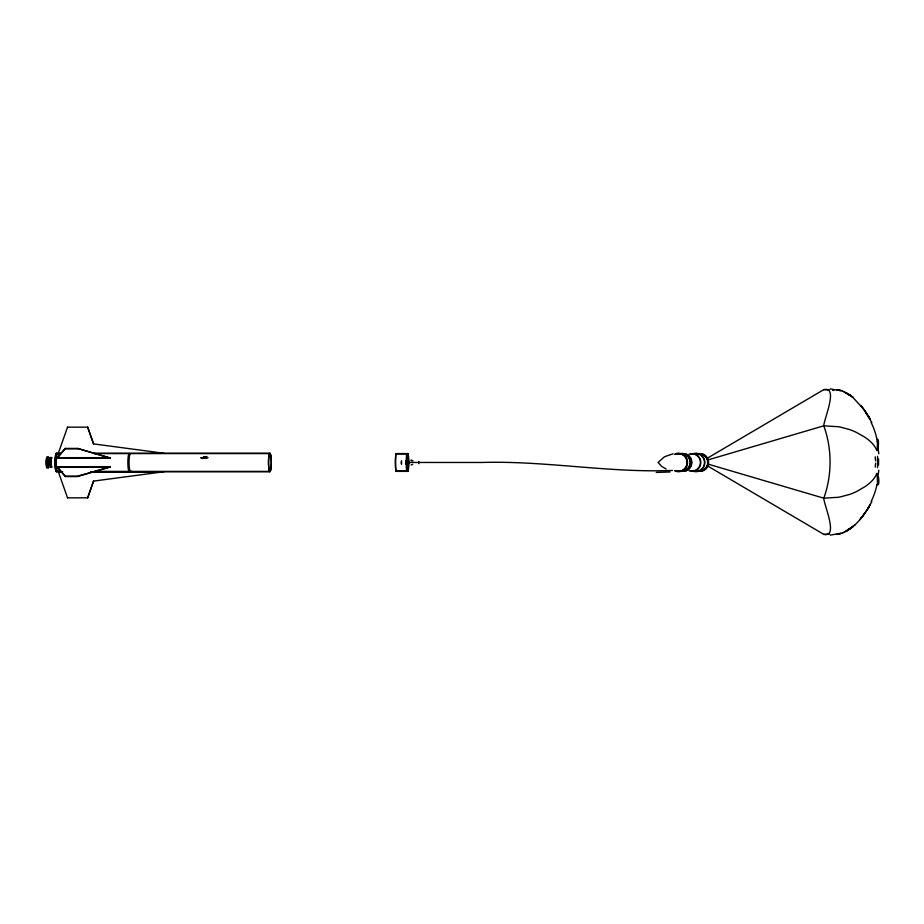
<?xml version="1.0" encoding="UTF-8"?>
<svg xmlns="http://www.w3.org/2000/svg" width="924" height="924" viewBox="0 0 924 924"><rect width="100%" height="100%" fill="white"/><g stroke="black" fill="none" stroke-linecap="round" stroke-linejoin="round"><path stroke-width="1.39" d="M408.812 462.635L408.87 461.33L408.87 463.605L408.986 462.462M408.87 462.508L408.824 461.827L408.916 463.028M401.455 462.462L401.49 460.672M401.432 461.642L401.455 463.016M405.74 461.376L405.74 463.559M877.546 467.706L877.546 456.294M406.214 460.672L406.225 464.368M57.161 458.085L65.315 448.417L77.512 448.417L110.406 458.085L57.161 458.085L65.315 448.417M110.406 458.085L77.512 448.417M877.303 447.747L877.557 440.078M877.188 448.671L876.934 450.612A67.822 33.911 0 0 0 873.076 444.329A69.612 34.8 0 0 0 864.39 436.913L857.079 432.755A86.024 43.012 0 0 0 854.065 431.335L852.205 430.538A37.549 18.78 0 0 0 849.41 429.521L840.286 427.073A19.462 9.725 0 0 0 838.484 426.738L823.804 425.814L707.784 459.967M877.5 484.084L877.269 475.952M58.328 453.268L67.544 427.165M87.641 497.84L93.509 481.104L163.941 471.737M93.578 481.104L87.722 497.84L67.475 497.84M871.863 501.443C865.199 514.137 856.259 527.073 842.642 532.905M868.456 507.738L870.42 504.308L866.874 510.267L868.722 507.311M863.478 515.095L861.145 518.018L867.174 509.817M673.099 453.788L664.471 456.745L658.084 462.485L661.803 466.481L666.123 469.046M865.083 512.878L863.12 515.534M859.574 519.935L861.538 517.567M855.266 524.647L843.97 532.316M412.693 464.379L411.111 464.957M846.869 530.78L852.748 526.888L846.869 530.78L849.722 529.048M707.091 458.35L823.804 389.628C838.888 386.093 823.734 419.623 823.804 425.814C832.143 449.029 832.143 474.971 823.804 498.186C823.734 504.377 838.888 537.907 823.804 534.372L707.091 465.65M201.582 457.496L201.444 457.542A2.726 2.425 -11.1 0 0 201.016 457.727M203.534 457.519L203.384 457.576A3.453 2.991 -11.5 0 0 203.014 457.75M830.295 535.123L842.63 532.905M840.609 533.575L836.786 534.395L840.921 533.483M57.161 466.909L65.281 476.16L77.477 476.16L110.395 466.909L77.512 476.576L65.315 476.576L57.161 466.909L110.395 466.909M202.448 457.83L200.958 457.992M203.788 457.969L202.772 457.992M672.464 470.443C608.604 473.042 545.148 460.51 481.219 462.474L410.083 462.462M829.602 534.026L823.804 534.372M205.451 456.664L204.712 456.733A13.71 10.938 -11.1 0 0 204.169 456.941M681.508 453.603L682.386 453.615M656.248 472.43L670.062 471.979M67.475 427.165L87.722 427.165L93.578 443.901L163.941 453.268M93.509 443.901L87.641 427.165M65.281 448.821L77.477 448.821M56.468 453.234L61.25 453.268M93.959 453.234L269.9 453.234M56.468 453.592L60.799 453.592M93.959 453.592L269.9 453.592M396.13 453.568L407.958 453.568A8.905 0.658 -90 0 1 408.5 467.59A8.905 0.658 -90 0 1 407.357 466.204A8.905 0.658 -90 0 1 408.015 453.603M681.716 453.592L683.229 453.592M396.13 453.938L407.958 453.938A8.535 0.635 -90 0 1 408.477 467.382A8.535 0.635 -90 0 1 407.38 466.054A8.535 0.635 -90 0 1 408.015 453.973M57.196 457.669L110.441 457.669M57.196 467.325L110.441 467.325M396.13 470.997L407.958 470.997M56.468 471.39L60.799 471.39M95.403 471.39L269.9 471.39M396.13 471.367L407.958 471.367M56.468 471.748L62.682 471.737M91.083 471.748L269.9 471.748M58.478 471.956L62.37 471.956M90.91 471.956L162.254 471.956M823.804 389.628L829.602 389.974M411.111 459.979L413.028 460.88M411.111 460.683L411.815 460.833M830.272 388.877L842.642 391.095M832.605 390.286L833.875 390.459M840.609 390.425L836.786 389.605L840.932 390.517M707.784 464.033L823.804 498.186L838.484 497.262A19.462 9.725 0 0 0 840.286 496.927L849.41 494.479A37.549 18.78 0 0 0 852.205 493.462L854.065 492.665A86.024 43.012 0 0 0 857.079 491.245L865.592 486.278A69.184 34.592 0 0 0 873.053 479.66A67.822 33.911 0 0 0 876.922 473.388L877.142 475.017M842.63 391.095L852.748 397.112L843.982 391.684M849.71 394.952L852.748 397.112M852.251 396.754L863.478 408.905L871.863 422.557M863.478 408.905L861.145 405.983L865.407 411.55M868.456 416.262L870.42 419.692L865.072 411.111L868.733 416.712M56.098 471.044L55.844 470.397M58.328 471.737L67.544 497.84M401.49 464.264L401.432 463.294M407.634 463.039L407.542 461.665M401.478 463.571L401.42 462.635M418.815 461.411L418.815 463.744M396.373 454.192A8.905 0.658 -90 0 0 395.472 462.462A8.535 0.635 -90 0 0 396.246 470.859A8.905 0.658 -90 0 1 395.472 462.462A8.535 0.635 -90 0 1 396.246 454.077M48.291 466.008A4.505 0.681 -90 0 1 48.036 460.556A4.505 0.681 -90 0 1 48.799 457.796M48.083 460.695A4.158 0.635 -90 0 1 48.441 458.362M49.272 460.498A4.158 0.635 -90 0 1 49.584 458.454M130.896 470.766A8.894 1.351 -90 0 1 129.06 463.767A8.894 1.351 -90 0 1 130.515 453.626M129.718 470.766A8.894 1.351 -90 0 1 127.882 463.767A8.894 1.351 -90 0 1 129.337 453.626M55.902 463.813A4.897 0.739 90 0 1 55.902 461.122M57.115 470.72A9.252 1.409 90 0 1 55.059 462.497A9.252 1.409 90 0 1 57.115 454.273M56.965 470.766A8.894 1.351 90 0 1 55.117 462.497A8.894 1.351 90 0 1 56.965 454.215M58.143 470.766A8.894 1.351 -90 0 1 56.295 462.497A8.894 1.351 -90 0 1 58.143 454.215M55.914 465.927A4.897 0.739 90 0 1 55.914 459.009M55.902 466.839A5.636 0.855 -90 0 1 55.902 458.096M47.528 467.174A5.636 0.855 -90 0 1 46.408 466.17A5.636 0.855 -90 0 1 46.408 458.766A5.636 0.855 -90 0 1 47.528 457.75M52.021 467.013A4.897 0.739 -90 0 1 51.005 462.462A4.897 0.739 -90 0 1 52.021 457.911M51.559 466.805A4.505 0.681 -90 0 1 51.063 462.462A4.505 0.681 -90 0 1 51.559 458.131M51.317 467.013A4.897 0.739 -90 0 1 50.3 462.462A4.897 0.739 -90 0 1 51.317 457.911M47.332 467.013A4.897 0.739 90 0 1 46.316 462.462A4.897 0.739 90 0 1 47.332 457.911M50.855 466.805A4.505 0.681 -90 0 1 50.358 462.462A4.505 0.681 -90 0 1 50.855 458.131M48.868 467.174A5.359 0.82 90 0 1 47.667 462.462A5.359 0.82 90 0 1 48.868 457.761M48.568 467.174A5.359 0.82 -90 0 1 47.355 462.462A5.359 0.82 -90 0 1 48.568 457.761M48.753 467.013A4.897 0.739 -90 0 1 47.736 462.462A4.897 0.739 -90 0 1 48.753 457.911M48.452 467.013A4.897 0.739 -90 0 1 47.436 462.462A4.897 0.739 -90 0 1 48.452 457.911M50.577 466.839A4.793 0.728 -90 0 1 50.092 460.683A4.793 0.728 -90 0 1 51.051 457.773M50.3 459.632A4.112 0.624 -90 0 1 50.554 458.408M50.808 466.839A4.793 0.728 -90 0 1 50.323 460.683A4.793 0.728 -90 0 1 51.282 457.773M50.531 459.632A4.112 0.624 -90 0 1 50.785 458.408M203.442 457.253A15.454 13.652 -10.5 0 1 206.375 456.583M206.375 456.641A13.825 11.088 -10.6 0 1 206.988 456.548M208.05 457.738A12.566 9.078 -12.5 0 1 205.729 458.431M205.29 456.768A17.614 11.897 -13.7 0 1 204.192 457.034M204.343 457.784A10.707 8.732 -13.9 0 1 203.777 457.888M205.983 457.542A11.931 9.252 -14.1 0 1 202.529 458.547M201.732 457.9A13.906 11.665 -11.3 0 1 204.216 457.299M674.497 454.262A9.252 8.94 -90 0 1 687.537 462.485A9.252 8.94 -90 0 1 674.497 470.697M691.822 454.25A9.252 8.94 -90 0 1 704.862 462.462A9.252 8.94 -90 0 1 691.822 470.686M692.769 454.192A8.894 8.593 -90 0 1 704.527 462.462A8.894 8.593 -90 0 1 692.769 470.743M678.863 454.192A8.894 8.593 90 0 1 690.563 462.543A8.894 8.593 90 0 1 678.759 470.732M683.991 454.516A8.166 7.889 90 0 1 683.945 470.455M696.869 454.192A8.905 8.593 -90 0 1 708.639 462.462A8.905 8.593 -90 0 1 696.869 470.743M698.29 454.134A8.535 8.235 -90 0 1 708.281 462.462A8.535 8.235 90 0 1 705.867 468.503M708.281 462.462A8.535 8.235 -90 0 1 698.29 470.801M689.061 454.192A8.905 8.593 -90 0 1 700.819 462.462A8.905 8.593 -90 0 1 689.061 470.743M690.725 454.077A8.535 8.235 -90 0 1 700.461 462.462A8.535 8.235 -90 0 1 690.725 470.859M698.059 454.134A8.535 8.235 -90 0 1 708.05 462.462A8.535 8.235 -90 0 1 698.059 470.801M679.81 454.204A8.882 8.582 -90 0 1 691.545 462.462A8.882 8.582 -90 0 1 679.81 470.72M680.122 454.204A8.882 8.582 -90 0 1 691.845 462.462A8.882 8.582 -90 0 1 680.122 470.72M697.736 454.134A8.535 8.235 -90 0 1 707.726 462.462A8.535 8.235 -90 0 1 697.736 470.801M871.124 422.534A69.612 69.612 0 0 1 873.053 426.669A67.822 67.822 0 0 1 876.922 439.223M877.696 446.789A22.823 4.701 88.4 0 1 878.782 453.788M877.211 439.512A22.719 2.818 -80.9 0 1 877.581 439.316M878.019 439.628A22.014 3.303 -75.7 0 1 877.962 448.475M875.224 456.86A22.592 1.917 85.5 0 1 875.582 460.799M877.038 440.76A22.719 2.587 -84.5 0 1 877.199 441.811M871.124 501.466A69.612 69.612 0 0 0 873.053 497.331A67.822 67.822 0 0 0 876.922 484.777M878.782 470.212A22.823 4.701 -88.4 0 1 877.696 477.211M877.581 484.684A22.719 2.818 80.9 0 1 877.211 484.488M875.582 463.201A22.592 1.917 -85.5 0 1 875.224 467.14M878.528 476.98A22.118 3.338 75.6 0 1 878.077 484.661M878.505 458.882A21.391 8.143 90 0 1 878.597 462A21.391 8.143 -90 0 1 878.505 465.118M847.435 393.566L846.881 393.231L850.242 395.299L847.424 393.555M408.212 467.278A8.351 0.624 -90 0 0 407.761 454.146A8.351 0.624 -90 0 0 407.137 465.973A8.351 0.624 -90 0 0 408.212 467.278M407.265 468.468A8.351 0.624 -90 0 0 407.01 454.435A8.351 0.624 -90 0 0 406.237 464.495A8.351 0.624 -90 0 0 407.265 468.468M271.055 467.821A9.252 1.409 -90 0 0 270.027 453.28A9.252 1.409 -90 0 0 268.63 466.377A9.252 1.409 -90 0 0 271.055 467.821M271.009 467.613A8.894 1.351 -90 0 0 270.027 453.626A8.894 1.351 -90 0 0 268.676 466.227A8.894 1.351 -90 0 0 271.009 467.613M687.294 462.462A8.894 8.593 -90 0 0 675.536 454.192A8.894 8.582 -90 0 1 687.19 462.485A8.894 8.582 -90 0 1 675.606 470.813A8.894 8.593 -90 0 0 687.294 462.462"/></g></svg>
